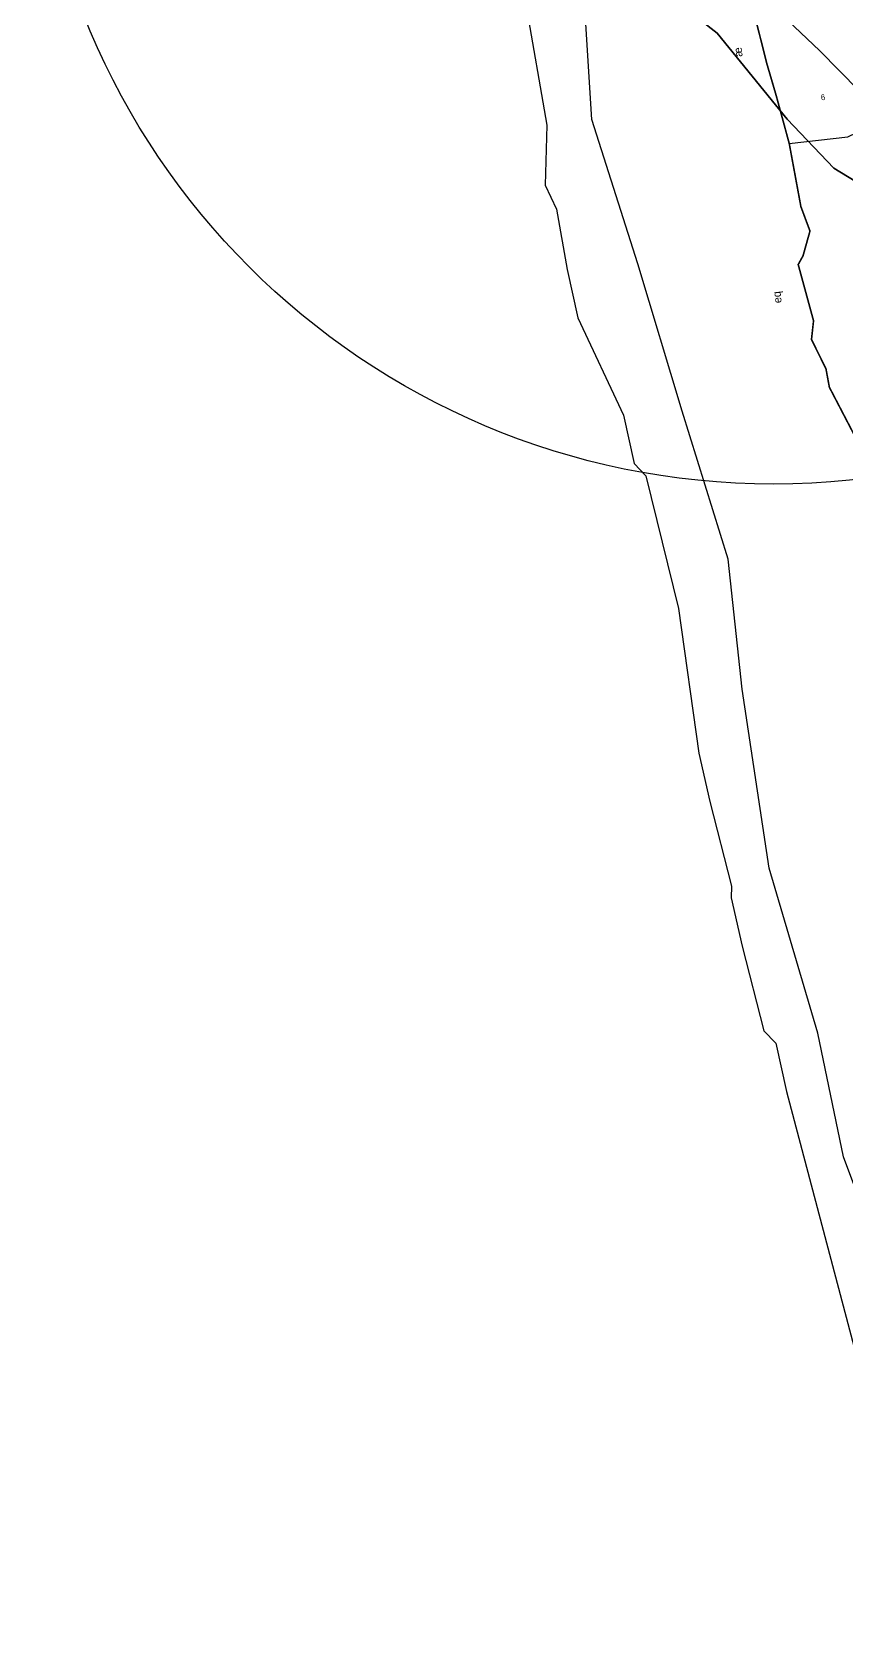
# Model space of a CAD drawing. Header units: metres. Extents: x 306399 to 345774, y 1851529 to 1914552.
# Drawn here: x 314138 to 315449, y 1894877 to 1897442 of the extents above; entities that cross this region are included whole.
import ezdxf

# ---------------------------------------------------------------- set-up
doc = ezdxf.new("R2010")
doc.units = ezdxf.units.M
doc.header["$MEASUREMENT"] = 0
for name, color, linetype in [('011', 3, 'Continuous'), ('POLY_PARCEL', 6, 'Continuous'), ('POLY_WATER', 4, 'Continuous'), ('TALUKA BOUNDRY', 150, 'Continuous'), ('TEXT_MAPOUT', 7, 'Continuous'), ('TEXT_PARCEL', 7, 'Continuous'), ('V_BOUND_LINE', 7, 'Continuous'), ('VILLAGE BOUNDRY', 5, 'Continuous')]:
    doc.layers.add(name, color=color, linetype=linetype)
doc.styles.add('TEXT_MAP', font='')
doc.styles.get('TEXT_MAP').set_extended_font_data('Kruti Dev 050')

# ---------------------------------------------------------------- blocks, each defined once
blk = doc.blocks.new('57485')
at = {"layer": '011'}
blk.add_circle((315496.1, 1897965), 1194.9, dxfattribs=at)
at = {"layer": 'TALUKA BOUNDRY'}
blk.add_polyline3d([(315825.2, 1894825.1, 0), (315828, 1895139.1, 0), (315767.1, 1895319, 0), (315716.9, 1895527.9, 0), (315653.3, 1895688.9, 0), (315608.2, 1895887, 0), (315524.6, 1896151.7, 0), (315475.1, 1896439.1, 0), (315448.4, 1896647.9, 0), (315369.8, 1896884.8, 0), (315293.8, 1897121, 0), (315215.2, 1897351.9, 0), (315201.1, 1897523.2, 0)], dxfattribs=at)
at = {"layer": 'VILLAGE BOUNDRY'}
for points in [[(315337.3, 1897553.2), (315414.3, 1897494.8), (315529.5, 1897358.8), (315606.5, 1897281), (315741.3, 1897202.9), (315741.8, 1897280.2), (315955.1, 1897395), (315917.6, 1897588.6)], [(315741.3, 1897202.9), (315606.5, 1897281), (315529.5, 1897358.8), (315414.3, 1897494.8), (315337.3, 1897553.2)], [(315105.2, 1897535.2), (315142.7, 1897341.6), (315142.3, 1897264.3), (315142.2, 1897244.9), (315161.3, 1897206.2), (315180.1, 1897109.4), (315199, 1897031.9), (315275.5, 1896876.8), (315294.4, 1896799.3), (315313.6, 1896779.9), (315370.4, 1896566.9), (315407.7, 1896334.6), (315426.7, 1896257.2), (315464.5, 1896121.6), (315464.4, 1896102.3), (315483.4, 1896024.8), (315521.2, 1895889.3), (315540.5, 1895869.8), (315559.4, 1895792.4), (315692.1, 1895327.6)]]:
    blk.add_lwpolyline(points, dxfattribs=at)
blk = doc.blocks.new('54852')
at = {"layer": 'POLY_PARCEL'}
blk.add_lwpolyline([(34.05, 504.08), (52.45, 503.44), (55.48, 504.36), (71.28, 489.88), (74.21, 492.87)], dxfattribs=at)
at = {"layer": 'POLY_WATER'}
blk.add_lwpolyline([(34.05, 548.74), (47.7, 531.32), (68.32, 503.11), (74.21, 492.87)], dxfattribs=at)
at = {"layer": 'V_BOUND_LINE', "const_width": 0.5}
for points in [[(34.05, 504.08), (32.2, 519.55), (30.78, 529.71), (29.17, 545.59), (34.05, 548.74)], [(47.41, 377.27), (47.94, 379.37), (49.75, 382.92), (49.15, 386.46), (44.02, 396.14), (44.39, 400.89), (35.35, 426.93), (35.14, 432.82), (32, 442.49), (33.49, 448.21), (31.31, 466.27), (33.21, 468.77), (36.48, 476.1), (34.78, 484), (34.05, 504.08)]]:
    blk.add_lwpolyline(points, dxfattribs=at)
at = {"layer": 'TEXT_MAPOUT', "style": 'TEXT_MAP'}
for s, p in [('æ', (23.62, 533.11)), ('eq', (24.48, 455.21))]:
    blk.add_text(s, height=2.5, rotation=87.7946, dxfattribs=at).set_placement(p)
at = {"layer": 'TEXT_PARCEL', "style": 'TEXT_MAP'}
blk.add_text('6', height=1.8, dxfattribs=at).set_placement((45.91, 515.94))

msp = doc.modelspace()

# ---------------------------------------------------------------- block references
at = {"xscale": 5.157583570103581, "yscale": 5.157583570103581, "zscale": 5.157583570103581, "rotation": 8.381546039145885}
msp.add_blockref('54852', (315563, 1894664.8), dxfattribs=at)
at = {"layer": 'VILLAGE BOUNDRY', "rotation": 358.8738758728772}
msp.add_blockref('57485', (-37403.7, 6510.7), dxfattribs=at)

doc.saveas('drawing.dxf')
